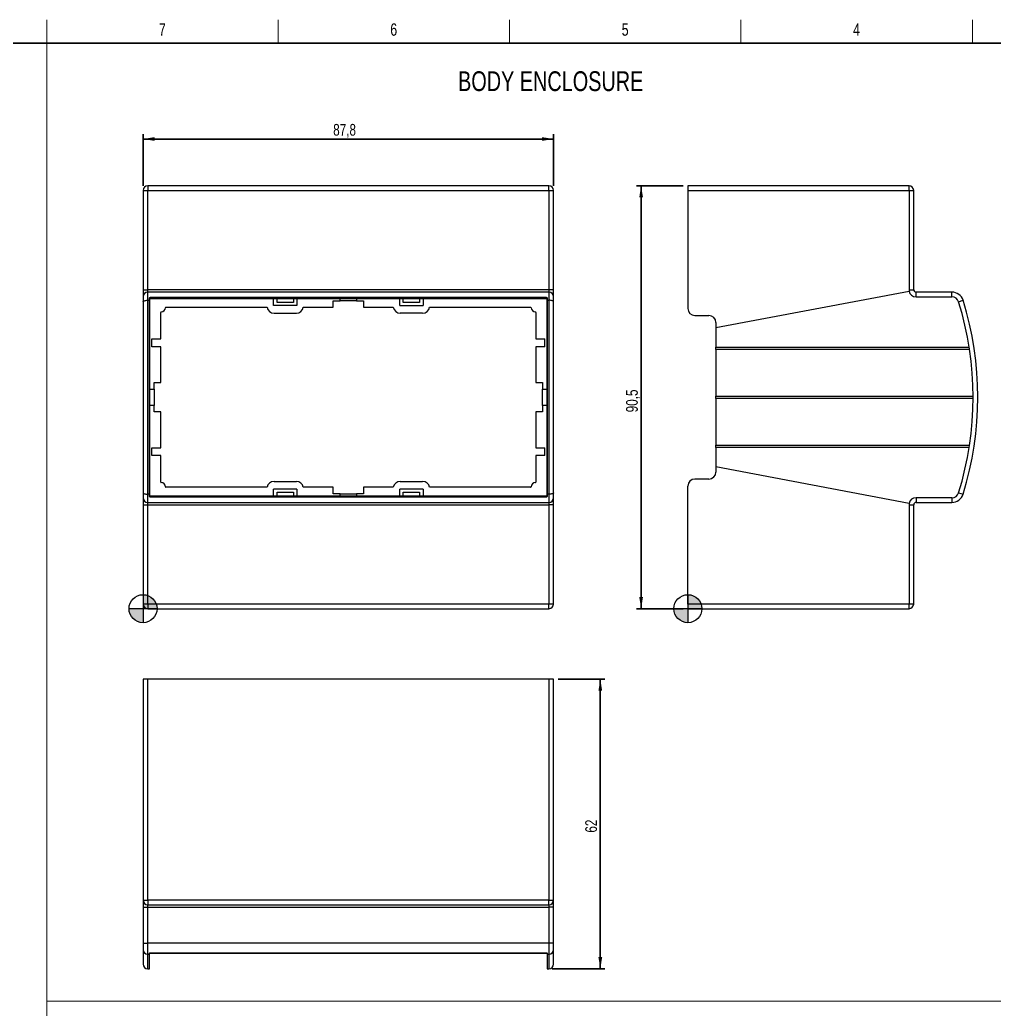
# Model space of a CAD drawing. Header units: millimetres. Extents: x 0 to 594, y 0 to 420.
# Drawn here: x 241.7 to 450.2, y 208.3 to 420 of the extents above; entities that cross this region are included whole.
import ezdxf

# ---------------------------------------------------------------- set-up
doc = ezdxf.new("R2010")
doc.units = ezdxf.units.MM
doc.linetypes.add('SLD-Solido', pattern=[0])
doc.layers.add('FORMAT', color=7, linetype='SLD-Solido', lineweight=35)
doc.layers.add('ZEROPOINT', color=7, linetype='SLD-Solido', lineweight=25)
doc.styles.add('SLDTEXTSTYLE0', font='TXT', dxfattribs={"width": 0.75})
doc.dimstyles.new('SLDDIMSTYLE0', dxfattribs={"dimtxt": 2.5, "dimasz": 2.5, "dimexe": 0, "dimexo": 0.0625, "dimtad": 1, "dimdec": 1, "dimrnd": 1e-09, "dimzin": 12, "dimdsep": 46, "dimtxsty": 'SLDTEXTSTYLE0', "dimsah": 1, "dimcen": 0.09, "dimadec": 0, "dimazin": 3, "dimtfac": 1, "dimtdec": 1, "dimtofl": 0, "dimtmove": 0, "dimatfit": 3, "dimfxl": 1, "dimfrac": 2, "dimtolj": 1, "dimtzin": 12, "dimarcsym": 0})

# ---------------------------------------------------------------- blocks, each defined once
blk = doc.blocks.new('ZEROPOINT')
at = {"layer": 'FORMAT'}
h = blk.add_hatch(color=256, dxfattribs=at)
edge = h.paths.add_edge_path(flags=0)
edge.add_line((86.11, 20.84), (88.11, 20.84))
edge.add_arc((86.11, 20.84), 2, 0, 90)
edge.add_line((86.11, 22.84), (86.11, 20.84))
h = blk.add_hatch(color=256, dxfattribs=at)
edge = h.paths.add_edge_path(flags=0)
edge.add_line((86.11, 20.84), (84.11, 20.84))
edge.add_arc((86.11, 20.84), 2, 180, 270)
edge.add_line((86.11, 18.84), (86.11, 20.84))
at = {"layer": 'ZEROPOINT'}
for p, q in [((86.11, 22.84), (86.11, 18.84)), ((88.11, 20.84), (84.11, 20.84))]:
    blk.add_line(p, q, dxfattribs=at)
blk.add_circle((86.11, 20.84), 2, dxfattribs=at)
blk = doc.blocks.new('_D_11')
at = {"layer": 'FORMAT'}
for p, q in [((383.64, 384.49), (373.64, 384.49)), ((374.64, 293.98), (374.64, 384.49)), ((383.64, 293.98), (373.64, 293.98))]:
    blk.add_line(p, q, dxfattribs=at)
for points in [[(374.64, 384.49), (374.24, 381.99), (375.04, 381.99)], [(374.64, 293.98), (375.04, 296.48), (374.24, 296.48)]]:
    blk.add_solid(points, dxfattribs=at)
at = {"layer": 'FORMAT', "insert": (371.42, 336), "char_height": 2.5, "attachment_point": 1, "rotation": 90, "style": 'SLDTEXTSTYLE0'}
blk.add_mtext('90,5', dxfattribs=at)
blk = doc.blocks.new('_D_12')
at = {"layer": 'FORMAT'}
for p, q in [((268.1, 384.49), (268.1, 395.49)), ((268.1, 394.49), (355.91, 394.49)), ((355.91, 384.49), (355.91, 395.49))]:
    blk.add_line(p, q, dxfattribs=at)
for points in [[(268.1, 394.49), (270.6, 394.09), (270.6, 394.89)], [(355.91, 394.49), (353.41, 394.89), (353.41, 394.09)]]:
    blk.add_solid(points, dxfattribs=at)
at = {"layer": 'FORMAT', "insert": (308.77, 397.71), "char_height": 2.5, "attachment_point": 1, "style": 'SLDTEXTSTYLE0'}
blk.add_mtext('87,8', dxfattribs=at)
blk = doc.blocks.new('_D_13')
at = {"layer": 'FORMAT'}
for p, q in [((356.91, 278.91), (366.91, 278.91)), ((365.91, 216.91), (365.91, 278.91)), ((355.61, 216.91), (366.91, 216.91))]:
    blk.add_line(p, q, dxfattribs=at)
for points in [[(365.91, 278.91), (365.51, 276.41), (366.31, 276.41)], [(365.91, 216.91), (366.31, 219.41), (365.51, 219.41)]]:
    blk.add_solid(points, dxfattribs=at)
at = {"layer": 'FORMAT', "insert": (362.69, 246.06), "char_height": 2.5, "attachment_point": 1, "rotation": 90, "style": 'SLDTEXTSTYLE0'}
blk.add_mtext('62', dxfattribs=at)

msp = doc.modelspace()

# ---------------------------------------------------------------- linework, layer by layer
at = {"color": 7, "linetype": 'SLD-Solido', "lineweight": 18}
for p, q in [((247.5, 415), (247.5, 420)), ((297, 420), (297, 415)), ((297, 415), (297, 420)), ((346.5, 415), (346.5, 420)), ((396, 415), (396, 420)), ((445.5, 415), (445.5, 420))]:
    msp.add_line(p, q, dxfattribs=at)
at = {"color": 7, "linetype": 'SLD-Solido', "lineweight": 35}
msp.add_line((5, 415), (589, 415), dxfattribs=at)
at = {"color": 7, "linetype": 'SLD-Solido', "lineweight": 25}
for p, q in [((268.1, 383.49), (268.1, 362.23)), ((268.1, 383.49), (269.1, 383.49)), ((269.1, 384.49), (269.1, 383.49)), ((354.91, 384.49), (269.1, 384.49)), ((269.1, 362.23), (269.1, 383.49)), ((269.1, 383.49), (354.91, 383.49)), ((354.91, 383.49), (354.91, 384.49)), ((354.91, 383.49), (354.91, 362.23)), ((354.91, 383.49), (355.91, 383.49)), ((355.91, 362.23), (355.91, 383.49)), ((431.94, 384.49), (384.64, 384.49)), ((384.64, 384.49), (384.64, 383.49)), ((384.64, 383.49), (431.94, 383.49)), ((384.64, 383.49), (384.64, 358.23)), ((431.94, 383.49), (431.94, 384.49)), ((431.94, 383.49), (431.94, 362.23)), ((431.94, 383.49), (432.94, 383.49)), ((432.94, 362.23), (432.94, 383.49)), ((268.1, 362.23), (268.1, 361.96)), ((268.1, 362.23), (269.1, 362.23)), ((269.1, 361.73), (269.1, 362.23)), ((354.91, 362.23), (269.1, 362.23)), ((354.91, 362.23), (354.91, 361.73)), ((355.91, 362.23), (354.91, 362.23)), ((355.91, 361.96), (355.91, 362.23)), ((431.94, 362.23), (432.94, 362.23)), ((268.1, 361.96), (268.1, 360.73)), ((268.1, 360.73), (268.1, 359.68)), ((269.1, 359.97), (269.1, 361.73)), ((354.91, 361.73), (269.1, 361.73)), ((269.1, 318.5), (269.1, 359.97)), ((269.1, 359.97), (269.4, 359.97)), ((269.4, 360.33), (269.4, 359.97)), ((269.4, 359.97), (269.4, 318.5)), ((269.5, 359.94), (269.5, 360.28)), ((269.5, 318.53), (269.5, 359.94)), ((269.55, 318.1), (269.55, 360.37)), ((354.41, 360.54), (269.6, 360.54)), ((269.6, 360.38), (354.41, 360.38)), ((296.01, 358.88), (296.01, 360.38)), ((296.76, 359.53), (296.76, 360.38)), ((300.26, 360.38), (300.26, 359.53)), ((301.01, 360.38), (301.01, 358.88)), ((310.26, 359.88), (310.27, 360.38)), ((310.26, 359.88), (310.26, 360.38)), ((313.74, 360.38), (313.76, 359.88)), ((313.76, 360.38), (313.76, 359.88)), ((323.01, 358.88), (323.01, 360.38)), ((323.76, 359.53), (323.76, 360.38)), ((327.26, 360.38), (327.26, 359.53)), ((328.01, 360.38), (328.01, 358.88)), ((354.46, 360.37), (354.46, 318.1)), ((354.51, 360.28), (354.51, 359.94)), ((354.51, 359.94), (354.51, 318.53)), ((354.61, 359.97), (354.61, 360.33)), ((354.61, 318.5), (354.61, 359.97)), ((354.61, 359.97), (354.91, 359.97)), ((354.91, 361.73), (354.91, 359.97)), ((354.91, 359.97), (354.91, 318.5)), ((355.91, 360.73), (355.91, 361.96)), ((355.91, 359.68), (355.91, 360.73)), ((390.64, 354.12), (431.97, 361.96)), ((433.44, 360.73), (433.44, 361.73)), ((441.12, 361.73), (433.44, 361.73)), ((433.44, 360.73), (441.12, 360.73)), ((441.12, 360.73), (441.12, 361.73)), ((442.56, 359.68), (443.51, 359.97)), ((268.1, 359.68), (268.1, 318.79)), ((273, 358.48), (294.63, 358.48)), ((301.01, 358.88), (296.01, 358.88)), ((300.26, 359.53), (296.76, 359.53)), ((302.38, 358.48), (308.76, 358.48)), ((308.76, 359.88), (310.26, 359.88)), ((308.76, 358.48), (308.76, 359.88)), ((313.76, 359.88), (310.26, 359.88)), ((313.76, 359.88), (315.26, 359.88)), ((315.26, 359.88), (315.26, 358.48)), ((315.26, 358.48), (321.63, 358.48)), ((323.01, 358.88), (328.01, 358.88)), ((327.26, 359.53), (323.76, 359.53)), ((329.38, 358.48), (351.01, 358.48)), ((355.91, 318.79), (355.91, 359.68)), ((271.91, 351.73), (271.91, 357.39)), ((296.11, 357.23), (300.9, 357.23)), ((327.9, 357.23), (323.11, 357.23)), ((352.11, 357.39), (352.11, 351.73)), ((386.14, 356.73), (389.14, 356.73)), ((390.64, 355.23), (390.64, 354.12)), ((390.64, 354.12), (390.64, 349.98)), ((269.99, 351.73), (271.91, 351.73)), ((269.99, 350.03), (269.99, 351.73)), ((352.11, 351.73), (354.02, 351.73)), ((354.02, 350.03), (354.02, 351.73)), ((271.91, 350.03), (269.99, 350.03)), ((271.91, 342.38), (271.91, 350.03)), ((352.11, 350.03), (352.11, 342.38)), ((354.02, 350.03), (352.11, 350.03)), ((390.64, 349.98), (444.8, 349.98)), ((390.64, 349.48), (390.64, 349.98)), ((444.84, 349.48), (390.64, 349.48)), ((390.64, 349.48), (390.64, 339.48)), ((444.84, 349.73), (444.84, 349.48)), ((269.55, 340.97), (270.51, 340.98)), ((269.55, 340.98), (270.51, 340.98)), ((270.51, 342.38), (271.91, 342.38)), ((270.51, 340.98), (270.51, 342.38)), ((270.51, 340.98), (270.51, 337.48)), ((352.11, 342.38), (353.51, 342.38)), ((353.51, 342.38), (353.51, 340.98)), ((353.51, 337.48), (353.51, 340.98)), ((353.51, 340.98), (354.46, 340.97)), ((353.51, 340.98), (354.46, 340.98)), ((390.64, 339.48), (445.64, 339.48)), ((390.64, 338.98), (390.64, 339.48)), ((445.64, 338.98), (390.64, 338.98)), ((390.64, 338.98), (390.64, 328.98)), ((270.51, 337.48), (269.55, 337.5)), ((270.51, 337.48), (269.55, 337.48)), ((270.51, 336.08), (270.51, 337.48)), ((354.46, 337.5), (353.51, 337.48)), ((354.46, 337.48), (353.51, 337.48)), ((353.51, 337.48), (353.51, 336.08)), ((271.91, 336.08), (270.51, 336.08)), ((271.91, 328.43), (271.91, 336.08)), ((352.11, 336.08), (352.11, 328.43)), ((353.51, 336.08), (352.11, 336.08)), ((269.99, 328.43), (271.91, 328.43)), ((269.99, 326.73), (269.99, 328.43)), ((352.11, 328.43), (354.02, 328.43)), ((354.02, 326.73), (354.02, 328.43)), ((390.64, 328.98), (444.84, 328.98)), ((390.64, 328.48), (390.64, 328.98)), ((444.8, 328.48), (390.64, 328.48)), ((390.64, 328.48), (390.64, 324.35)), ((444.84, 328.98), (444.84, 328.73)), ((271.91, 326.73), (269.99, 326.73)), ((271.91, 321.08), (271.91, 326.73)), ((352.11, 326.73), (352.11, 321.08)), ((354.02, 326.73), (352.11, 326.73)), ((390.64, 324.35), (390.64, 323.23)), ((431.97, 316.51), (390.64, 324.35)), ((294.63, 319.98), (273, 319.98)), ((296.11, 321.23), (300.9, 321.23)), ((308.76, 319.98), (302.38, 319.98)), ((308.76, 318.58), (308.76, 319.98)), ((315.26, 319.98), (315.26, 318.58)), ((321.63, 319.98), (315.26, 319.98)), ((323.11, 321.23), (327.9, 321.23)), ((351.01, 319.98), (329.38, 319.98)), ((384.64, 294.98), (384.64, 320.23)), ((389.14, 321.73), (386.14, 321.73)), ((268.1, 318.79), (268.1, 317.73)), ((268.1, 317.73), (268.1, 316.51)), ((269.4, 318.5), (269.1, 318.5)), ((269.1, 316.73), (269.1, 318.5)), ((269.4, 318.5), (269.4, 318.14)), ((269.5, 318.18), (269.5, 318.53)), ((354.41, 318.08), (269.6, 318.08)), ((269.6, 317.93), (354.41, 317.93)), ((301.01, 319.58), (296.01, 319.58)), ((296.01, 318.08), (296.01, 319.58)), ((296.76, 318.93), (300.26, 318.93)), ((296.76, 318.08), (296.76, 318.93)), ((300.26, 318.93), (300.26, 318.08)), ((301.01, 319.58), (301.01, 318.08)), ((310.26, 318.58), (308.76, 318.58)), ((310.26, 318.08), (310.26, 318.58)), ((310.27, 318.08), (310.26, 318.58)), ((310.26, 318.58), (313.76, 318.58)), ((313.76, 318.58), (313.74, 318.08)), ((313.76, 318.58), (313.76, 318.08)), ((315.26, 318.58), (313.76, 318.58)), ((328.01, 319.58), (323.01, 319.58)), ((323.01, 318.08), (323.01, 319.58)), ((323.76, 318.93), (327.26, 318.93)), ((323.76, 318.08), (323.76, 318.93)), ((327.26, 318.93), (327.26, 318.08)), ((328.01, 319.58), (328.01, 318.08)), ((354.51, 318.53), (354.51, 318.18)), ((354.91, 318.5), (354.61, 318.5)), ((354.61, 318.14), (354.61, 318.5)), ((354.91, 318.5), (354.91, 316.73)), ((355.91, 317.73), (355.91, 318.79)), ((355.91, 316.51), (355.91, 317.73)), ((433.44, 317.73), (433.44, 316.73)), ((441.12, 317.73), (433.44, 317.73)), ((441.12, 317.73), (441.12, 316.73)), ((442.56, 318.79), (443.51, 318.5)), ((268.1, 316.51), (268.1, 316.23)), ((268.1, 316.23), (269.1, 316.23)), ((268.1, 316.23), (268.1, 294.98)), ((269.1, 316.73), (354.91, 316.73)), ((269.1, 316.23), (269.1, 316.73)), ((269.1, 316.23), (354.91, 316.23)), ((269.1, 294.98), (269.1, 316.23)), ((354.91, 316.73), (354.91, 316.23)), ((355.91, 316.23), (354.91, 316.23)), ((354.91, 316.23), (354.91, 294.98)), ((355.91, 316.23), (355.91, 316.51)), ((355.91, 294.98), (355.91, 316.23)), ((431.94, 316.23), (431.94, 294.98)), ((431.94, 316.23), (432.94, 316.23)), ((432.94, 294.98), (432.94, 316.23)), ((433.44, 316.73), (441.12, 316.73)), ((269.1, 294.98), (268.1, 294.98)), ((269.1, 294.98), (269.1, 293.98)), ((354.91, 294.98), (269.1, 294.98)), ((354.91, 293.98), (354.91, 294.98)), ((355.91, 294.98), (354.91, 294.98)), ((431.94, 294.98), (384.64, 294.98)), ((384.64, 294.98), (384.64, 293.98)), ((432.94, 294.98), (431.94, 294.98)), ((431.94, 293.98), (431.94, 294.98)), ((269.1, 293.98), (354.91, 293.98)), ((384.64, 293.98), (431.94, 293.98)), ((268.1, 278.91), (268.1, 231.61)), ((269.1, 278.91), (268.1, 278.91)), ((269.1, 231.61), (269.1, 278.91)), ((354.91, 278.91), (269.1, 278.91)), ((354.91, 278.91), (354.91, 231.61)), ((355.91, 278.91), (354.91, 278.91)), ((355.91, 231.61), (355.91, 278.91)), ((268.1, 231.61), (269.1, 231.61)), ((268.1, 231.61), (268.1, 231.58)), ((268.1, 231.58), (268.1, 230.11)), ((269.1, 231.61), (269.1, 230.61)), ((354.91, 231.61), (269.1, 231.61)), ((354.91, 230.61), (354.91, 231.61)), ((354.91, 231.61), (355.91, 231.61)), ((355.91, 231.58), (355.91, 231.61)), ((355.91, 230.11), (355.91, 231.58)), ((268.1, 230.11), (269.1, 230.11)), ((268.1, 230.11), (268.1, 222.42)), ((269.1, 230.61), (354.91, 230.61)), ((269.1, 230.11), (269.1, 230.61)), ((269.1, 230.11), (354.91, 230.11)), ((269.1, 222.42), (269.1, 230.11)), ((354.91, 230.61), (354.91, 230.11)), ((355.91, 230.11), (354.91, 230.11)), ((354.91, 230.11), (354.91, 222.42)), ((355.91, 222.42), (355.91, 230.11)), ((268.1, 222.42), (268.1, 220.99)), ((268.1, 222.42), (269.1, 222.42)), ((354.91, 222.42), (269.1, 222.42)), ((269.1, 220.04), (269.1, 222.42)), ((355.91, 222.42), (354.91, 222.42)), ((354.91, 222.42), (354.91, 220.04)), ((355.91, 220.99), (355.91, 222.42)), ((268.1, 220.99), (268.1, 217.91)), ((269.5, 220.13), (269.5, 220.27)), ((354.41, 220.29), (269.6, 220.29)), ((269.6, 220.28), (354.41, 220.28)), ((354.51, 220.27), (354.51, 220.13)), ((355.91, 217.91), (355.91, 220.99)), ((269.1, 220.04), (269.4, 220.04)), ((269.1, 216.91), (269.1, 220.04)), ((269.4, 220.18), (269.4, 220.04)), ((269.4, 220.04), (269.4, 216.91)), ((269.5, 217.01), (269.5, 220.13)), ((354.51, 220.13), (354.51, 217.01)), ((354.61, 220.04), (354.61, 220.18)), ((354.61, 220.04), (354.91, 220.04)), ((354.61, 216.91), (354.61, 220.04)), ((354.91, 220.04), (354.91, 216.91)), ((269.1, 216.91), (269.4, 216.91)), ((354.61, 216.91), (354.91, 216.91))]:
    msp.add_line(p, q, dxfattribs=at)
at = {"color": 7, "linetype": 'SLD-Solido', "lineweight": 25, "flags": 128}
for points in [[(268.1, 359.68), (268.12, 359.74), (268.17, 359.79), (268.27, 359.84), (268.39, 359.89), (268.54, 359.92), (268.72, 359.95), (268.9, 359.97), (269.1, 359.97)], [(269.5, 359.94), (269.5, 359.95), (269.49, 359.95), (269.48, 359.96), (269.47, 359.96), (269.45, 359.97), (269.44, 359.97), (269.42, 359.97), (269.4, 359.97)], [(354.61, 359.97), (354.59, 359.97), (354.57, 359.97), (354.56, 359.97), (354.54, 359.96), (354.53, 359.96), (354.52, 359.95), (354.51, 359.95), (354.51, 359.94)], [(355.91, 359.68), (355.89, 359.74), (355.84, 359.79), (355.74, 359.84), (355.62, 359.89), (355.47, 359.92), (355.3, 359.95), (355.11, 359.97), (354.91, 359.97)], [(268.1, 318.79), (268.12, 318.73), (268.17, 318.68), (268.27, 318.63), (268.39, 318.58), (268.54, 318.55), (268.72, 318.52), (268.9, 318.5), (269.1, 318.5)], [(269.5, 318.53), (269.5, 318.52), (269.49, 318.52), (269.48, 318.51), (269.47, 318.51), (269.45, 318.5), (269.44, 318.5), (269.42, 318.5), (269.4, 318.5)], [(354.61, 318.5), (354.59, 318.5), (354.57, 318.5), (354.56, 318.5), (354.54, 318.51), (354.53, 318.51), (354.52, 318.52), (354.51, 318.52), (354.51, 318.53)], [(355.91, 318.79), (355.89, 318.73), (355.84, 318.68), (355.74, 318.63), (355.62, 318.58), (355.47, 318.55), (355.3, 318.52), (355.11, 318.5), (354.91, 318.5)]]:
    msp.add_lwpolyline(points, dxfattribs=at)
at = {"color": 7, "linetype": 'SLD-Solido', "lineweight": 25}
for centre, radius, start, end in [((269.1, 383.49), 1, 90, 180), ((354.91, 383.49), 1, 0, 90), ((431.94, 383.49), 1, 0, 90), ((433.44, 362.23), 1.5, 180, 190.733), ((433.44, 362.23), 0.5, 180, 270), ((269.1, 360.73), 1, 90, 180), ((354.91, 360.73), 1, 0, 90), ((433.44, 362.23), 1.5, 190.733, 270), ((441.12, 359.23), 2.5, 17.1665, 90), ((441.12, 359.23), 1.5, 17.1665, 90), ((376.38, 339.23), 70.26, 342.8335, 17.1665), ((271.91, 358.48), 1, 275.2159, 354.7841), ((273, 358.38), 0.1, 90, 174.7841), ((296.11, 358.73), 1.5, 189.5941, 270), ((300.9, 358.73), 1.5, 270, 350.4059), ((323.11, 358.73), 1.5, 189.5941, 270), ((327.9, 358.73), 1.5, 270, 350.4059), ((351.01, 358.38), 0.1, 5.2159, 90), ((352.11, 358.48), 1, 185.2159, 264.7841), ((386.14, 358.23), 1.5, 180, 270), ((376.38, 339.23), 69.26, 342.8335, 17.1665), ((272.01, 357.39), 0.1, 95.2159, 180), ((352.01, 357.39), 0.1, 0, 84.7841), ((389.14, 355.23), 1.5, 0, 90), ((389.14, 323.23), 1.5, 270, 0), ((272.01, 321.08), 0.1, 180, 264.7841), ((271.91, 319.98), 1, 5.2159, 84.7841), ((273, 320.08), 0.1, 185.2159, 270), ((296.11, 319.73), 1.5, 90, 170.4059), ((300.9, 319.73), 1.5, 9.5941, 90), ((323.11, 319.73), 1.5, 90, 170.4059), ((327.9, 319.73), 1.5, 9.5941, 90), ((351.01, 320.08), 0.1, 270, 354.7841), ((352.11, 319.98), 1, 95.2159, 174.7841), ((352.01, 321.08), 0.1, 275.2159, 0), ((386.14, 320.23), 1.5, 90, 180), ((269.1, 317.73), 1, 180, 270), ((354.91, 317.73), 1, 270, 0), ((433.44, 316.23), 1.5, 90, 169.267), ((441.12, 319.23), 1.5, 270, 342.8335), ((441.12, 319.23), 2.5, 270, 342.8335), ((433.44, 316.23), 1.5, 169.267, 180), ((433.44, 316.23), 0.5, 90, 180), ((269.1, 294.98), 1, 180, 270), ((354.91, 294.98), 1, 270, 0), ((431.94, 294.98), 1, 270, 0), ((269.1, 231.61), 1, 180, 270), ((354.91, 231.61), 1, 270, 0), ((269.08, 221.01), 0.978, 181.3348, 271.2753), ((354.93, 221.01), 0.978, 268.7247, 358.6652), ((269.4, 220.13), 0.0978, 268.7247, 358.6652), ((354.61, 220.13), 0.0978, 181.3348, 271.2753), ((269.1, 217.91), 1, 180, 270), ((269.4, 217.01), 0.1, 270, 0), ((354.61, 217.01), 0.1, 180, 270), ((354.91, 217.91), 1, 270, 0)]:
    msp.add_arc(centre, radius, start, end, dxfattribs=at)
for points, knots in [([(269.6, 360.54), (269.54, 360.54), (269.49, 360.51), (269.42, 360.43), (269.4, 360.38), (269.4, 360.33)], [0, 0, 0, 0, 0.5, 0.5, 1, 1, 1, 1]), ([(269.5, 360.28), (269.5, 360.3), (269.49, 360.31), (269.45, 360.32), (269.42, 360.33), (269.4, 360.33)], [0, 0, 0, 0, 0.5, 0.5, 1, 1, 1, 1]), ([(269.5, 360.28), (269.5, 360.31), (269.51, 360.33), (269.54, 360.37), (269.57, 360.38), (269.6, 360.38)], [0, 0, 0, 0, 0.5, 0.5, 1, 1, 1, 1]), ([(269.6, 360.38), (269.6, 360.38), (269.6, 360.41), (269.6, 360.47), (269.6, 360.51), (269.6, 360.54)], [0, 0, 0, 0, 0.5, 0.5, 1, 1, 1, 1]), ([(354.61, 360.33), (354.61, 360.38), (354.59, 360.43), (354.52, 360.51), (354.47, 360.54), (354.41, 360.54)], [0, 0, 0, 0, 0.5, 0.5, 1, 1, 1, 1]), ([(354.41, 360.38), (354.41, 360.38), (354.41, 360.41), (354.41, 360.47), (354.41, 360.51), (354.41, 360.54)], [0, 0, 0, 0, 0.5, 0.5, 1, 1, 1, 1]), ([(354.41, 360.38), (354.44, 360.38), (354.47, 360.37), (354.5, 360.33), (354.51, 360.31), (354.51, 360.28)], [0, 0, 0, 0, 0.5, 0.5, 1, 1, 1, 1]), ([(354.51, 360.28), (354.51, 360.3), (354.52, 360.31), (354.56, 360.32), (354.59, 360.33), (354.61, 360.33)], [0, 0, 0, 0, 0.5, 0.5, 1, 1, 1, 1]), ([(443.37, 360.33), (443.35, 360.38), (443.32, 360.43), (443.27, 360.51), (443.26, 360.54), (443.26, 360.54)], [0, 0, 0, 0, 0.5, 0.5, 1, 1, 1, 1]), ([(269.4, 318.14), (269.42, 318.14), (269.45, 318.15), (269.49, 318.16), (269.5, 318.17), (269.5, 318.18)], [0, 0, 0, 0, 0.5, 0.5, 1, 1, 1, 1]), ([(269.4, 318.14), (269.4, 318.09), (269.42, 318.04), (269.49, 317.96), (269.54, 317.93), (269.6, 317.93)], [0, 0, 0, 0, 0.5, 0.5, 1, 1, 1, 1]), ([(269.6, 318.08), (269.57, 318.08), (269.54, 318.1), (269.51, 318.14), (269.5, 318.16), (269.5, 318.18)], [0, 0, 0, 0, 0.5, 0.5, 1, 1, 1, 1]), ([(269.6, 317.93), (269.6, 317.96), (269.6, 318), (269.6, 318.06), (269.6, 318.08), (269.6, 318.08)], [0, 0, 0, 0, 0.5, 0.5, 1, 1, 1, 1]), ([(354.51, 318.18), (354.51, 318.16), (354.5, 318.14), (354.47, 318.1), (354.44, 318.08), (354.41, 318.08)], [0, 0, 0, 0, 0.5, 0.5, 1, 1, 1, 1]), ([(354.41, 317.93), (354.47, 317.93), (354.52, 317.96), (354.59, 318.04), (354.61, 318.09), (354.61, 318.14)], [0, 0, 0, 0, 0.5, 0.5, 1, 1, 1, 1]), ([(354.41, 317.93), (354.41, 317.96), (354.41, 318), (354.41, 318.06), (354.41, 318.08), (354.41, 318.08)], [0, 0, 0, 0, 0.5, 0.5, 1, 1, 1, 1]), ([(354.61, 318.14), (354.59, 318.14), (354.56, 318.15), (354.52, 318.16), (354.51, 318.17), (354.51, 318.18)], [0, 0, 0, 0, 0.5, 0.5, 1, 1, 1, 1]), ([(443.26, 317.93), (443.26, 317.93), (443.27, 317.96), (443.32, 318.04), (443.35, 318.09), (443.37, 318.14)], [0, 0, 0, 0, 0.5, 0.5, 1, 1, 1, 1]), ([(269.6, 220.29), (269.54, 220.29), (269.49, 220.27), (269.42, 220.23), (269.4, 220.2), (269.4, 220.18)], [0, 0, 0, 0, 0.5, 0.5, 1, 1, 1, 1]), ([(269.5, 220.27), (269.5, 220.24), (269.49, 220.22), (269.45, 220.19), (269.42, 220.18), (269.4, 220.18)], [0, 0, 0, 0, 0.5, 0.5, 1, 1, 1, 1]), ([(269.49, 220.23), (269.49, 220.24), (269.5, 220.25), (269.52, 220.27), (269.55, 220.28), (269.58, 220.28), (269.6, 220.28)], [0, 0, 0, 0, 0.257604, 0.513874, 0.758511, 1, 1, 1, 1]), ([(269.6, 220.29), (269.6, 220.29), (269.6, 220.28), (269.6, 220.28), (269.6, 220.27), (269.6, 220.28), (269.6, 220.29), (269.6, 220.29)], [0, 0, 0, 0, 0.028142, 0.271106, 0.514071, 0.757035, 1, 1, 1, 1]), ([(269.6, 220.29), (269.6, 220.29), (269.6, 220.28), (269.6, 220.27), (269.6, 220.28), (269.6, 220.28), (269.6, 220.29), (269.6, 220.29)], [0, 0, 0, 0, 0.242965, 0.485929, 0.728894, 0.971858, 1, 1, 1, 1]), ([(354.61, 220.18), (354.61, 220.2), (354.59, 220.23), (354.52, 220.27), (354.47, 220.29), (354.41, 220.29)], [0, 0, 0, 0, 0.5, 0.5, 1, 1, 1, 1]), ([(354.41, 220.29), (354.41, 220.29), (354.41, 220.28), (354.41, 220.27), (354.41, 220.28), (354.41, 220.28)], [0, 0, 0, 0, 0.355262, 0.710523, 1, 1, 1, 1]), ([(354.41, 220.28), (354.43, 220.28), (354.46, 220.28), (354.49, 220.27), (354.52, 220.25), (354.52, 220.24), (354.52, 220.23)], [0, 0, 0, 0, 0.2424365, 0.4872932, 0.7432957, 1, 1, 1, 1]), ([(354.51, 220.27), (354.51, 220.24), (354.52, 220.22), (354.56, 220.19), (354.59, 220.18), (354.61, 220.18)], [0, 0, 0, 0, 0.5, 0.5, 1, 1, 1, 1])]:
    msp.add_open_spline(points, degree=3, knots=knots, dxfattribs=at)
at = {"layer": 'FORMAT', "lineweight": 18}
for p, q in [((247.5, 415), (247.5, 5)), ((247.5, 210), (589, 210))]:
    msp.add_line(p, q, dxfattribs=at)

# ---------------------------------------------------------------- block references
at = {"color": 7, "linetype": 'Continuous', "xscale": 1.5, "yscale": 1.5, "zscale": 1.5}
msp.add_blockref('ZEROPOINT', (255.47, 262.72), dxfattribs=at)
at = {"layer": 'FORMAT', "xscale": 1.5, "yscale": 1.5, "zscale": 1.5, "rotation": 360}
msp.add_blockref('ZEROPOINT', (138.93, 262.72), dxfattribs=at)

# ---------------------------------------------------------------- texts
at = {"color": 7, "linetype": 'Continuous', "lineweight": 0, "char_height": 2.65, "attachment_point": 2, "style": 'SLDTEXTSTYLE0'}
for s, insert in [('7', (272.22, 419.24)), ('6', (321.72, 419.24)), ('5', (371.22, 419.24)), ('4', (420.72, 419.24))]:
    msp.add_mtext(s, dxfattribs=dict(at, insert=insert))
at = {"layer": 'FORMAT', "insert": (335.48, 408.98), "char_height": 4.2333, "attachment_point": 1, "style": 'SLDTEXTSTYLE0'}
msp.add_mtext('BODY ENCLOSURE', dxfattribs=at)

# ---------------------------------------------------------------- dimensions: what is measured, and where the dimension line sits
at = {"layer": 'FORMAT'}
dim = msp.add_linear_dim(base=(355.91, 394.49), p1=(268.1, 383.49), p2=(355.91, 383.49), dimstyle='SLDDIMSTYLE0', dxfattribs=at)
dim.commit()
dim.dimension.update_dxf_attribs({"geometry": '_D_12', "text_midpoint": (312.01, 394.49), "dimtype": 160})
for base, p1, p2, picture, middle in [((374.64, 384.49), (384.64, 293.98), (384.64, 384.49), '_D_11', (374.64, 339.23)), ((365.91, 278.91), (354.61, 216.91), (355.91, 278.91), '_D_13', (365.91, 247.91))]:
    dim = msp.add_linear_dim(base=base, p1=p1, p2=p2, angle=90, dimstyle='SLDDIMSTYLE0', dxfattribs=at)
    dim.commit()
    dim.dimension.update_dxf_attribs({"geometry": picture, "text_midpoint": middle, "dimtype": 160})

doc.saveas('drawing.dxf')
